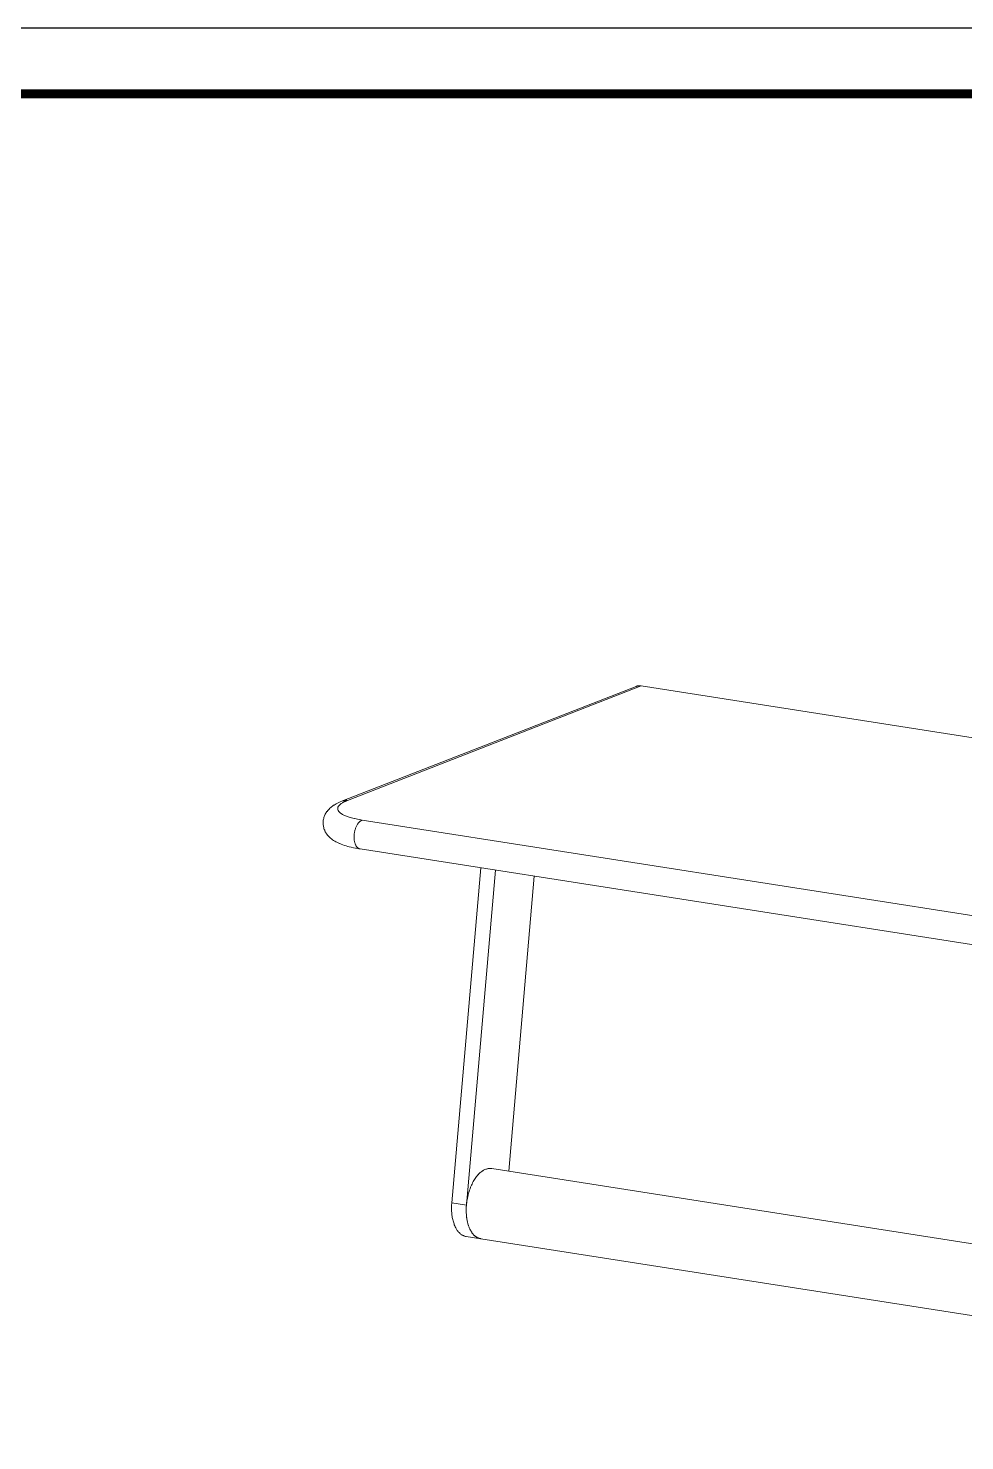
# Model space of a CAD drawing. Extents: x 16296680691 to 16296681342, y -37409619635 to -37409619158.
# Drawn here: x 16296681025.5 to 16296681183.7, y -37409619397 to -37409619158.5 of the extents above; entities that cross this region are included whole.
import ezdxf

# ---------------------------------------------------------------- set-up
doc = ezdxf.new("R2010")
doc.units = 0
doc.header["$LTSCALE"] = 10
doc.header["$MEASUREMENT"] = 0
doc.layers.get('0').update_dxf_attribs({"linetype": 'CONTINUOUS'})
doc.layers.add('02___PRT_ALL_AXES', color=7, linetype='CONTINUOUS')

msp = doc.modelspace()

# ---------------------------------------------------------------- linework, layer by layer
at = {"ltscale": 0.5}
msp.add_lwpolyline([(16296680690.9, -37409619635.49), (16296681341.9, -37409619635.49), (16296681341.9, -37409619158.49), (16296680690.9, -37409619158.49)], close=True, dxfattribs=at)
at = {"color": 5, "linetype": 'ByBlock', "lineweight": 200, "const_width": 1.5}
msp.add_lwpolyline([(16296680701.37, -37409619615.07), (16296681331.37, -37409619615.07), (16296681331.37, -37409619169.57), (16296680701.37, -37409619169.57)], close=True, dxfattribs=at)
at = {"color": 7, "lineweight": 5}
for points in [[(16296681101.98, -37409619300.26), (16296681097.08, -37409619356.8)], [(16296681099.55, -37409619357.19), (16296681104.46, -37409619300.64)], [(16296681111.02, -37409619301.67), (16296681106.7, -37409619351.48)], [(16296681099.5, -37409619362.5), (16296681099.4, -37409619362.48), (16296681099.31, -37409619362.46), (16296681099.22, -37409619362.43), (16296681099.13, -37409619362.4), (16296681099.04, -37409619362.36), (16296681098.95, -37409619362.32), (16296681098.93, -37409619362.31), (16296681098.84, -37409619362.26), (16296681098.75, -37409619362.21), (16296681098.67, -37409619362.15), (16296681098.58, -37409619362.09), (16296681098.5, -37409619362.02), (16296681098.42, -37409619361.94), (16296681098.32, -37409619361.85), (16296681098.24, -37409619361.77), (16296681098.16, -37409619361.68), (16296681098.09, -37409619361.58), (16296681098.01, -37409619361.47), (16296681097.95, -37409619361.38), (16296681097.88, -37409619361.27), (16296681097.8, -37409619361.15), (16296681097.74, -37409619361.02), (16296681097.67, -37409619360.89), (16296681097.61, -37409619360.75), (16296681097.57, -37409619360.68), (16296681097.51, -37409619360.53), (16296681097.46, -37409619360.37), (16296681097.4, -37409619360.21), (16296681097.35, -37409619360.05), (16296681097.3, -37409619359.87), (16296681097.29, -37409619359.84), (16296681097.25, -37409619359.66), (16296681097.21, -37409619359.47), (16296681097.17, -37409619359.28), (16296681097.14, -37409619359.09), (16296681097.11, -37409619358.89), (16296681097.09, -37409619358.68), (16296681097.07, -37409619358.47), (16296681097.05, -37409619358.26), (16296681097.04, -37409619358.05), (16296681097.04, -37409619357.83), (16296681097.04, -37409619357.61), (16296681097.04, -37409619357.38), (16296681097.05, -37409619357.16), (16296681097.07, -37409619356.93), (16296681097.08, -37409619356.8)], [(16296681099.55, -37409619357.19), (16296681097.08, -37409619356.8)], [(16296681099.53, -37409619357.6), (16296681099.52, -37409619357.66)], [(16296681099.52, -37409619357.66), (16296681099.52, -37409619358.05)], [(16296681099.52, -37409619358.05), (16296681099.52, -37409619358.07)], [(16296681099.52, -37409619358.07), (16296681099.52, -37409619358.12)], [(16296681099.52, -37409619358.12), (16296681099.52, -37409619358.46)], [(16296681099.55, -37409619357.22), (16296681099.53, -37409619357.6)], [(16296681099.55, -37409619357.19), (16296681099.55, -37409619357.22)], [(16296681099.52, -37409619358.46), (16296681099.52, -37409619358.51)], [(16296681099.52, -37409619358.51), (16296681099.53, -37409619358.59), (16296681099.54, -37409619358.74), (16296681099.55, -37409619358.89), (16296681099.56, -37409619359.04), (16296681099.58, -37409619359.18), (16296681099.59, -37409619359.32), (16296681099.61, -37409619359.46), (16296681099.64, -37409619359.6), (16296681099.66, -37409619359.73), (16296681099.69, -37409619359.87), (16296681099.71, -37409619360), (16296681099.74, -37409619360.13), (16296681099.78, -37409619360.25), (16296681099.81, -37409619360.38), (16296681099.85, -37409619360.5)], [(16296681099.85, -37409619360.5), (16296681099.88, -37409619360.6), (16296681099.91, -37409619360.71), (16296681099.95, -37409619360.82), (16296681100, -37409619360.93), (16296681100.04, -37409619361.03), (16296681100.08, -37409619361.14), (16296681100.13, -37409619361.24), (16296681100.17, -37409619361.33), (16296681100.19, -37409619361.36), (16296681100.24, -37409619361.45), (16296681100.29, -37409619361.54), (16296681100.34, -37409619361.63), (16296681100.39, -37409619361.71), (16296681100.44, -37409619361.79), (16296681100.49, -37409619361.87), (16296681100.55, -37409619361.94), (16296681100.6, -37409619362.01), (16296681100.64, -37409619362.07), (16296681100.7, -37409619362.13), (16296681100.76, -37409619362.2), (16296681100.81, -37409619362.26), (16296681100.87, -37409619362.31), (16296681100.93, -37409619362.37), (16296681100.99, -37409619362.42), (16296681101.05, -37409619362.47), (16296681101.11, -37409619362.51), (16296681101.18, -37409619362.56), (16296681101.24, -37409619362.6), (16296681101.3, -37409619362.64), (16296681101.36, -37409619362.68), (16296681101.43, -37409619362.71), (16296681101.49, -37409619362.74), (16296681101.55, -37409619362.77), (16296681101.62, -37409619362.79), (16296681101.68, -37409619362.81)], [(16296681101.97, -37409619362.88), (16296681099.5, -37409619362.5)], [(16296681101.68, -37409619362.81), (16296681101.97, -37409619362.88)]]:
    msp.add_lwpolyline(points, dxfattribs=at)
at = {"layer": '02___PRT_ALL_AXES', "color": 7, "lineweight": 5}
for points in [[(16296681078.6, -37409619288.96), (16296681128.22, -37409619269.62)], [(16296681129.08, -37409619269.53), (16296681079.46, -37409619288.87)], [(16296681129.08, -37409619269.53), (16296681129.05, -37409619269.53), (16296681128.99, -37409619269.52), (16296681128.92, -37409619269.52), (16296681128.86, -37409619269.51), (16296681128.79, -37409619269.51), (16296681128.77, -37409619269.51), (16296681128.71, -37409619269.52), (16296681128.65, -37409619269.52), (16296681128.58, -37409619269.53), (16296681128.52, -37409619269.54), (16296681128.46, -37409619269.55), (16296681128.39, -37409619269.56), (16296681128.33, -37409619269.58), (16296681128.28, -37409619269.6), (16296681128.22, -37409619269.62)], [(16296681257.06, -37409619289.55), (16296681129.08, -37409619269.53)], [(16296681078.6, -37409619288.96), (16296681078.49, -37409619289), (16296681078.23, -37409619289.11), (16296681078, -37409619289.21), (16296681077.78, -37409619289.32), (16296681077.57, -37409619289.43), (16296681077.37, -37409619289.54), (16296681077.19, -37409619289.66), (16296681077.12, -37409619289.7), (16296681076.95, -37409619289.82), (16296681076.78, -37409619289.95), (16296681076.63, -37409619290.07), (16296681076.49, -37409619290.2), (16296681076.36, -37409619290.33), (16296681076.23, -37409619290.46), (16296681076.12, -37409619290.59), (16296681076.02, -37409619290.72), (16296681075.99, -37409619290.76), (16296681075.89, -37409619290.9), (16296681075.81, -37409619291.04), (16296681075.72, -37409619291.18), (16296681075.65, -37409619291.33), (16296681075.59, -37409619291.48), (16296681075.54, -37409619291.59), (16296681075.49, -37409619291.75), (16296681075.45, -37409619291.9), (16296681075.41, -37409619292.06), (16296681075.38, -37409619292.22), (16296681075.36, -37409619292.37), (16296681075.35, -37409619292.53), (16296681075.35, -37409619292.69), (16296681075.36, -37409619292.85), (16296681075.37, -37409619293.01), (16296681075.39, -37409619293.15), (16296681075.41, -37409619293.3), (16296681075.45, -37409619293.46), (16296681075.49, -37409619293.62), (16296681075.55, -37409619293.77), (16296681075.61, -37409619293.92), (16296681075.65, -37409619294.02), (16296681075.72, -37409619294.16), (16296681075.8, -37409619294.3), (16296681075.89, -37409619294.44), (16296681075.99, -37409619294.58), (16296681076.09, -37409619294.72), (16296681076.21, -37409619294.85), (16296681076.33, -37409619294.98), (16296681076.46, -37409619295.11), (16296681076.6, -37409619295.24), (16296681076.74, -37409619295.36), (16296681076.81, -37409619295.41), (16296681076.96, -37409619295.52), (16296681077.13, -37409619295.63), (16296681077.3, -37409619295.74), (16296681077.49, -37409619295.85), (16296681077.69, -37409619295.95), (16296681077.9, -37409619296.06), (16296681078.13, -37409619296.16), (16296681078.16, -37409619296.17), (16296681078.41, -37409619296.27), (16296681078.67, -37409619296.37), (16296681078.95, -37409619296.46), (16296681079.24, -37409619296.55), (16296681079.55, -37409619296.64), (16296681079.74, -37409619296.69), (16296681080.09, -37409619296.78), (16296681080.46, -37409619296.86), (16296681080.84, -37409619296.94), (16296681081.24, -37409619297.01), (16296681081.6, -37409619297.07)], [(16296681079.46, -37409619288.87), (16296681079.43, -37409619288.86), (16296681079.37, -37409619288.86), (16296681079.3, -37409619288.85), (16296681079.24, -37409619288.85), (16296681079.17, -37409619288.85), (16296681079.15, -37409619288.85), (16296681079.09, -37409619288.85), (16296681079.02, -37409619288.85), (16296681078.96, -37409619288.86), (16296681078.9, -37409619288.87), (16296681078.83, -37409619288.88), (16296681078.77, -37409619288.9), (16296681078.71, -37409619288.92), (16296681078.65, -37409619288.93), (16296681078.6, -37409619288.96)], [(16296681079.02, -37409619289.05), (16296681079, -37409619289.07), (16296681078.96, -37409619289.08), (16296681078.92, -37409619289.1), (16296681078.91, -37409619289.11), (16296681078.87, -37409619289.13), (16296681078.83, -37409619289.15), (16296681078.8, -37409619289.17), (16296681078.76, -37409619289.19), (16296681078.72, -37409619289.21), (16296681078.69, -37409619289.23), (16296681078.65, -37409619289.25)], [(16296681079.46, -37409619288.87), (16296681079.43, -37409619288.88), (16296681079.39, -37409619288.9), (16296681079.34, -37409619288.91), (16296681079.33, -37409619288.92), (16296681079.28, -37409619288.94), (16296681079.24, -37409619288.96), (16296681079.2, -37409619288.98), (16296681079.15, -37409619289), (16296681079.11, -37409619289.02), (16296681079.06, -37409619289.03), (16296681079.02, -37409619289.05)], [(16296681078.65, -37409619289.25), (16296681078.55, -37409619289.31), (16296681078.46, -37409619289.37), (16296681078.37, -37409619289.42), (16296681078.3, -37409619289.48), (16296681078.23, -37409619289.54), (16296681078.16, -37409619289.6), (16296681078.1, -37409619289.65), (16296681078.05, -37409619289.71), (16296681078, -37409619289.76), (16296681077.96, -37409619289.82), (16296681077.93, -37409619289.87), (16296681077.9, -37409619289.92), (16296681077.87, -37409619289.97), (16296681077.85, -37409619290.02), (16296681077.83, -37409619290.08), (16296681077.82, -37409619290.14), (16296681077.81, -37409619290.19), (16296681077.81, -37409619290.24), (16296681077.81, -37409619290.29), (16296681077.81, -37409619290.33), (16296681077.82, -37409619290.38), (16296681077.83, -37409619290.43), (16296681077.85, -37409619290.49), (16296681077.87, -37409619290.55), (16296681077.9, -37409619290.6), (16296681077.93, -37409619290.65), (16296681077.97, -37409619290.7), (16296681078.01, -37409619290.75), (16296681078.05, -37409619290.8), (16296681078.11, -37409619290.86), (16296681078.16, -37409619290.9), (16296681078.22, -37409619290.96), (16296681078.3, -37409619291.02), (16296681078.37, -37409619291.07), (16296681078.46, -37409619291.13), (16296681078.55, -37409619291.18), (16296681078.65, -37409619291.24), (16296681078.74, -37409619291.29), (16296681078.87, -37409619291.35), (16296681079, -37409619291.41), (16296681079.14, -37409619291.47), (16296681079.29, -37409619291.53), (16296681079.44, -37409619291.59), (16296681079.59, -37409619291.64), (16296681079.77, -37409619291.7), (16296681079.96, -37409619291.75), (16296681080.16, -37409619291.81), (16296681080.37, -37409619291.86), (16296681080.59, -37409619291.92), (16296681080.67, -37409619291.94), (16296681080.91, -37409619291.99), (16296681081.16, -37409619292.04), (16296681081.43, -37409619292.09), (16296681081.7, -37409619292.14), (16296681081.95, -37409619292.18)], [(16296681081.6, -37409619297.07), (16296681081.55, -37409619297.06), (16296681081.5, -37409619297.05), (16296681081.45, -37409619297.03), (16296681081.4, -37409619297), (16296681081.34, -37409619296.98), (16296681081.29, -37409619296.94), (16296681081.24, -37409619296.91), (16296681081.19, -37409619296.87), (16296681081.16, -37409619296.84), (16296681081.11, -37409619296.8), (16296681081.07, -37409619296.75), (16296681081.02, -37409619296.69), (16296681080.98, -37409619296.63), (16296681080.94, -37409619296.57), (16296681080.9, -37409619296.5), (16296681080.86, -37409619296.43), (16296681080.82, -37409619296.35), (16296681080.78, -37409619296.25), (16296681080.74, -37409619296.16), (16296681080.71, -37409619296.06), (16296681080.69, -37409619295.96), (16296681080.66, -37409619295.86), (16296681080.64, -37409619295.75), (16296681080.62, -37409619295.63), (16296681080.62, -37409619295.62), (16296681080.6, -37409619295.5), (16296681080.59, -37409619295.38), (16296681080.58, -37409619295.25), (16296681080.58, -37409619295.13), (16296681080.58, -37409619295), (16296681080.59, -37409619294.86), (16296681080.59, -37409619294.77), (16296681080.59, -37409619294.73), (16296681080.61, -37409619294.59), (16296681080.62, -37409619294.46), (16296681080.64, -37409619294.32), (16296681080.67, -37409619294.19), (16296681080.7, -37409619294.06), (16296681080.73, -37409619293.94), (16296681080.76, -37409619293.81), (16296681080.8, -37409619293.69), (16296681080.84, -37409619293.57), (16296681080.89, -37409619293.45), (16296681080.94, -37409619293.34), (16296681080.99, -37409619293.23), (16296681081.04, -37409619293.12), (16296681081.06, -37409619293.09), (16296681081.11, -37409619292.99), (16296681081.17, -37409619292.9), (16296681081.22, -37409619292.81), (16296681081.28, -37409619292.73), (16296681081.34, -37409619292.66), (16296681081.4, -37409619292.59), (16296681081.46, -37409619292.52), (16296681081.53, -37409619292.46), (16296681081.59, -37409619292.4), (16296681081.65, -37409619292.35), (16296681081.71, -37409619292.31), (16296681081.77, -37409619292.27), (16296681081.83, -37409619292.24), (16296681081.89, -37409619292.21), (16296681081.95, -37409619292.18)], [(16296681081.95, -37409619292.18), (16296681194.24, -37409619309.75)], [(16296681193.89, -37409619314.63), (16296681081.6, -37409619297.07)], [(16296681103.83, -37409619351.03), (16296681103.72, -37409619351.02), (16296681103.61, -37409619351.01), (16296681103.5, -37409619351.01), (16296681103.44, -37409619351.01), (16296681103.33, -37409619351.02), (16296681103.21, -37409619351.04), (16296681103.1, -37409619351.06), (16296681103.04, -37409619351.07), (16296681102.93, -37409619351.11), (16296681102.81, -37409619351.15), (16296681102.69, -37409619351.2), (16296681102.57, -37409619351.25), (16296681102.45, -37409619351.32), (16296681102.33, -37409619351.39), (16296681102.25, -37409619351.44), (16296681102.13, -37409619351.53), (16296681102.01, -37409619351.62), (16296681101.89, -37409619351.72), (16296681101.77, -37409619351.83), (16296681101.65, -37409619351.95), (16296681101.53, -37409619352.08), (16296681101.5, -37409619352.11), (16296681101.38, -37409619352.25), (16296681101.26, -37409619352.4), (16296681101.14, -37409619352.56), (16296681101.02, -37409619352.73), (16296681100.91, -37409619352.9), (16296681100.82, -37409619353.05), (16296681100.71, -37409619353.24), (16296681100.6, -37409619353.44), (16296681100.5, -37409619353.65), (16296681100.4, -37409619353.86), (16296681100.3, -37409619354.09), (16296681100.25, -37409619354.2), (16296681100.16, -37409619354.44), (16296681100.08, -37409619354.68), (16296681100, -37409619354.92), (16296681099.92, -37409619355.17), (16296681099.85, -37409619355.43), (16296681099.84, -37409619355.5), (16296681099.77, -37409619355.77), (16296681099.72, -37409619356.03), (16296681099.67, -37409619356.3), (16296681099.63, -37409619356.56), (16296681099.59, -37409619356.83), (16296681099.58, -37409619356.89), (16296681099.58, -37409619356.95), (16296681099.55, -37409619357.22), (16296681099.53, -37409619357.49), (16296681099.52, -37409619357.75), (16296681099.52, -37409619358.02), (16296681099.52, -37409619358.28)], [(16296681103.83, -37409619351.03), (16296681210.22, -37409619367.67)], [(16296681099.52, -37409619358.28), (16296681099.52, -37409619358.41), (16296681099.53, -37409619358.57), (16296681099.54, -37409619358.72), (16296681099.55, -37409619358.87), (16296681099.55, -37409619358.9), (16296681099.56, -37409619359.05), (16296681099.58, -37409619359.19), (16296681099.6, -37409619359.33), (16296681099.62, -37409619359.47), (16296681099.64, -37409619359.61), (16296681099.66, -37409619359.75), (16296681099.69, -37409619359.88), (16296681099.72, -37409619360.01), (16296681099.75, -37409619360.14), (16296681099.78, -37409619360.26), (16296681099.81, -37409619360.39), (16296681099.85, -37409619360.51)], [(16296681099.85, -37409619360.51), (16296681099.87, -37409619360.59), (16296681099.91, -37409619360.7), (16296681099.95, -37409619360.82), (16296681099.99, -37409619360.93), (16296681100.04, -37409619361.03), (16296681100.08, -37409619361.14), (16296681100.13, -37409619361.24), (16296681100.18, -37409619361.34), (16296681100.22, -37409619361.43), (16296681100.24, -37409619361.45), (16296681100.29, -37409619361.54), (16296681100.34, -37409619361.63), (16296681100.39, -37409619361.71), (16296681100.44, -37409619361.8), (16296681100.5, -37409619361.87), (16296681100.55, -37409619361.95), (16296681100.61, -37409619362.02), (16296681100.66, -37409619362.09), (16296681100.72, -37409619362.15), (16296681100.77, -37409619362.21), (16296681100.83, -37409619362.27), (16296681100.89, -37409619362.33), (16296681100.95, -37409619362.38), (16296681101.01, -37409619362.43), (16296681101.07, -37409619362.48), (16296681101.13, -37409619362.53), (16296681101.19, -37409619362.57), (16296681101.25, -37409619362.61), (16296681101.31, -37409619362.65), (16296681101.38, -37409619362.69), (16296681101.45, -37409619362.72), (16296681101.51, -37409619362.75), (16296681101.58, -37409619362.78), (16296681101.64, -37409619362.8), (16296681101.71, -37409619362.82), (16296681101.78, -37409619362.84), (16296681101.84, -37409619362.86), (16296681101.91, -37409619362.87), (16296681101.97, -37409619362.88)], [(16296681101.97, -37409619362.88), (16296681212.61, -37409619380.19)]]:
    msp.add_lwpolyline(points, dxfattribs=at)

doc.saveas('drawing.dxf')
